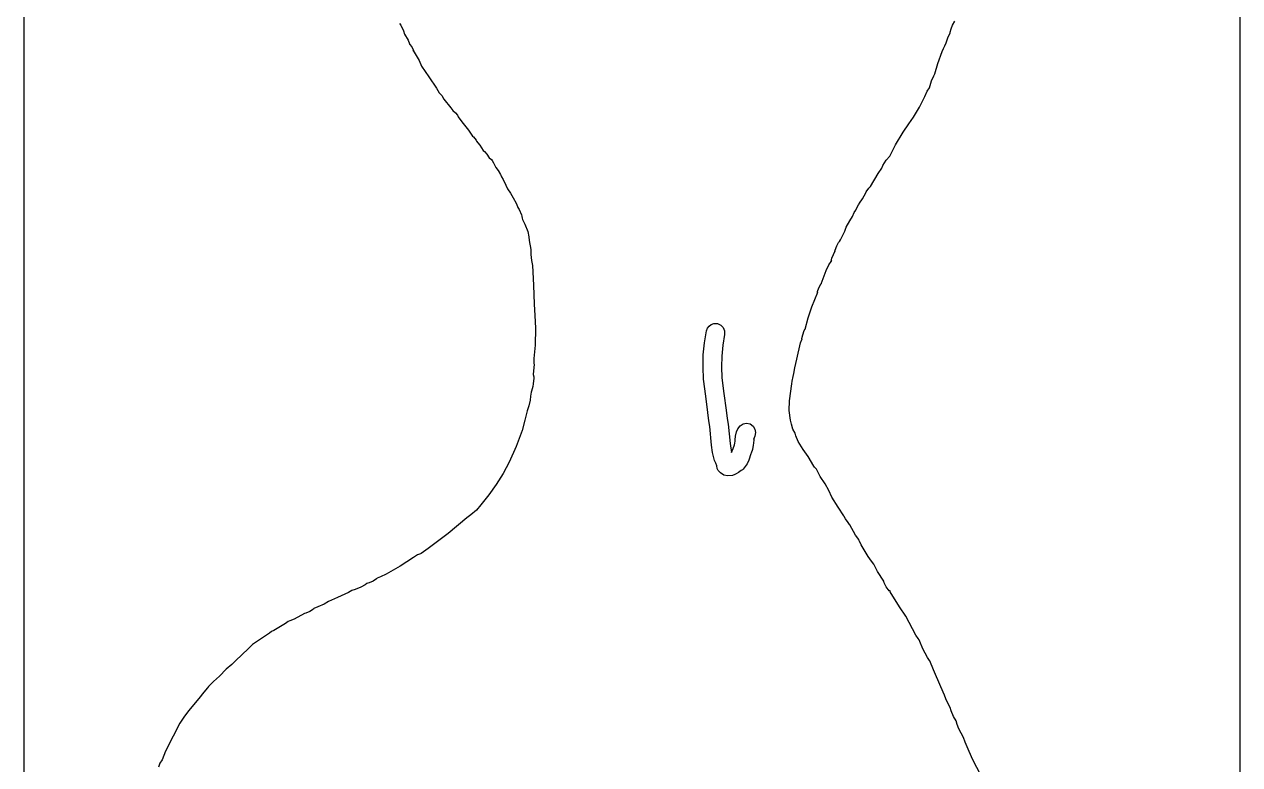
# Model space of a CAD drawing. Extents: x 2 to 598, y 1244 to 2998.
# Drawn here: x 282 to 598, y 2591 to 2783.6 of the extents above; entities that cross this region are included whole.
import ezdxf

# ---------------------------------------------------------------- set-up
doc = ezdxf.new("R2010")
doc.units = 0

msp = doc.modelspace()

# ---------------------------------------------------------------- linework, layer by layer
at = {"layer": 'Calque 1'}
for p, q in [((523.35345, 2783.37463), (523.92602, 2784.42572)), ((379.56696, 2783.835106), (379.938, 2783.389136)), ((379.938, 2783.389136), (380.631461, 2781.896786)), ((380.631461, 2781.896786), (380.88936, 2781.033206)), ((380.88936, 2781.033206), (381.76269, 2779.440026)), ((522.23013, 2780.37894), (522.72726, 2781.31429)), ((522.72726, 2781.31429), (522.73126, 2781.51272)), ((522.73126, 2781.51272), (522.96691, 2782.38709)), ((522.96691, 2782.38709), (523.35345, 2783.37463)), ((381.76269, 2779.440026), (382.12908, 2778.541886)), ((382.12908, 2778.541886), (382.17198, 2778.435436)), ((382.17198, 2778.435436), (382.73112, 2777.751756)), ((382.73112, 2777.751756), (383.181945, 2776.794036)), ((521.01935, 2777.31866), (521.37179, 2777.96979)), ((521.37179, 2777.96979), (521.69063, 2778.80695)), ((521.69063, 2778.80695), (522.23013, 2780.37894)), ((383.197072, 2776.64601), (383.12334, 2776.745616)), ((383.12334, 2776.745616), (384.62196, 2774.182976)), ((383.181945, 2776.794036), (383.197072, 2776.64601)), ((519.55019, 2773.43776), (520.67416, 2776.50838)), ((520.67416, 2776.50838), (521.01935, 2777.31866)), ((384.62196, 2774.182976), (385.25603, 2772.712266)), ((385.25603, 2772.712266), (387.136155, 2769.903767)), ((518.74921, 2770.74232), (519.55019, 2773.43776)), ((387.136155, 2769.903767), (389.18551, 2767.011846)), ((517.34619, 2767.09086), (517.86037, 2768.91814)), ((517.86037, 2768.91814), (518.48049, 2770.21677)), ((518.48049, 2770.21677), (518.74921, 2770.74232)), ((389.18551, 2767.011846), (389.88262, 2765.780906)), ((389.88262, 2765.780906), (390.52754, 2765.057436)), ((390.52754, 2765.057436), (391.06705, 2764.135016)), ((516.16125, 2764.81555), (516.78395, 2766.22632)), ((516.78395, 2766.22632), (517.34619, 2767.09086)), ((391.06705, 2764.135016), (392.93928, 2761.842646)), ((392.93928, 2761.842646), (393.37492, 2761.211676)), ((513.23172, 2759.45516), (514.729058, 2762.042689)), ((514.729058, 2762.042689), (516.16125, 2764.81555)), ((393.37492, 2761.211676), (394.12216, 2760.606026)), ((394.12216, 2760.606026), (394.602302, 2759.98813)), ((394.602302, 2759.98813), (394.79602, 2759.539426)), ((394.79602, 2759.539426), (395.73343, 2758.235116)), ((511.983768, 2757.748594), (513.23172, 2759.45516)), ((395.73343, 2758.235116), (397.53228, 2756.031116)), ((397.53228, 2756.031116), (398.50742, 2754.537666)), ((508.54208, 2752.20909), (510.53162, 2755.58614)), ((510.53162, 2755.58614), (511.983768, 2757.748594)), ((398.50742, 2754.537666), (398.75236, 2754.352666)), ((398.75236, 2754.352666), (399.500561, 2753.436)), ((399.500561, 2753.436), (399.59366, 2753.185296)), ((399.59366, 2753.185296), (399.88356, 2752.813226)), ((399.88356, 2752.813226), (400.4427, 2752.184326)), ((400.4427, 2752.184326), (401.27159, 2750.782336)), ((401.27159, 2750.782336), (401.6664, 2750.514656)), ((401.6664, 2750.514656), (402.2276, 2749.807726)), ((402.2276, 2749.807726), (402.82033, 2748.898216)), ((506.10812, 2748.22328), (507.00832, 2749.32502)), ((507.00832, 2749.32502), (507.64824, 2750.490148)), ((507.64824, 2750.490148), (508.54208, 2752.20909)), ((402.82033, 2748.898216), (403.445722, 2748.439581)), ((403.445722, 2748.439581), (403.6022, 2748.176816)), ((403.6022, 2748.176816), (403.96703, 2747.586666)), ((403.96703, 2747.586666), (404.58922, 2746.329896)), ((404.58922, 2746.329896), (405.18195, 2745.553716)), ((503.9682, 2744.79248), (504.97175, 2746.18878)), ((504.97175, 2746.18878), (505.213719, 2746.83235)), ((505.213719, 2746.83235), (506.10812, 2748.22328)), ((405.18195, 2745.553716), (405.79845, 2744.499516)), ((405.79845, 2744.499516), (405.927095, 2744.342402)), ((405.927095, 2744.342402), (406.03771, 2743.919196)), ((406.03771, 2743.919196), (406.51882, 2743.199346)), ((406.51882, 2743.199346), (407.209224, 2741.774351)), ((502.04325, 2741.43145), (503.9682, 2744.79248)), ((407.209224, 2741.774351), (407.60247, 2740.839796)), ((407.60247, 2740.839796), (408.388086, 2739.701412)), ((499.94988, 2738.1681), (500.77618, 2739.77679)), ((500.77618, 2739.77679), (500.88884, 2739.9835)), ((500.88884, 2739.9835), (501.572, 2740.99429)), ((501.572, 2740.99429), (502.02365, 2741.41855)), ((502.02365, 2741.41855), (502.04325, 2741.43145)), ((408.388086, 2739.701412), (409.47626, 2737.864786)), ((409.47626, 2737.864786), (409.476, 2737.87)), ((409.476, 2737.87), (409.5437, 2737.71393)), ((409.5437, 2737.71393), (409.9907, 2736.89796)), ((409.9907, 2736.89796), (409.991, 2736.9)), ((409.991, 2736.9), (410.3026, 2735.94296)), ((498.53653, 2736.07986), (498.9148, 2736.67879)), ((498.9148, 2736.67879), (499.35508, 2737.31596)), ((499.35508, 2737.31596), (499.7809, 2737.92626)), ((499.7809, 2737.92626), (499.949581, 2738.174275)), ((499.949581, 2738.174275), (499.94988, 2738.1681)), ((410.3026, 2735.94296), (410.657759, 2735.431488)), ((410.657759, 2735.431488), (411.24001, 2734.02111)), ((411.24001, 2734.02111), (411.339986, 2733.654345)), ((411.339986, 2733.654345), (411.33821, 2733.59943)), ((411.33821, 2733.59943), (411.42301, 2733.18757)), ((496.600728, 2732.479425), (497.29733, 2733.64331)), ((497.29733, 2733.64331), (497.74795, 2734.61845)), ((497.74795, 2734.61845), (498.16342, 2735.23547)), ((498.16342, 2735.23547), (498.53653, 2736.07986)), ((411.42301, 2733.18757), (411.49231, 2732.85477)), ((411.49231, 2732.85477), (412.130085, 2731.593699)), ((412.130085, 2731.593699), (412.88033, 2729.71129)), ((495.394386, 2730.036031), (495.71706, 2730.87139)), ((495.71706, 2730.87139), (496.600728, 2732.479425)), ((412.88033, 2729.71129), (413.150471, 2728.331622)), ((413.150471, 2728.331622), (413.23639, 2727.32694)), ((413.23639, 2727.32694), (413.72524, 2725.04595)), ((493.704518, 2726.815941), (493.99314, 2727.11658)), ((493.99314, 2727.11658), (494.17659, 2727.52844)), ((494.17659, 2727.52844), (495.41579, 2729.94948)), ((495.373093, 2729.894672), (495.394386, 2730.036031)), ((495.41579, 2729.94948), (495.373093, 2729.894672)), ((413.72524, 2725.04595), (413.70924, 2723.73078)), ((491.99946, 2722.78093), (492.82422, 2724.66815)), ((492.778458, 2724.629935), (492.78945, 2724.857236)), ((492.82422, 2724.66815), (492.778458, 2724.629935)), ((492.78945, 2724.857236), (493.21437, 2726.00915)), ((493.21437, 2726.00915), (493.704518, 2726.815941)), ((413.70924, 2723.73078), (413.70324, 2723.71268)), ((413.70324, 2723.71268), (413.82882, 2722.20218)), ((413.82882, 2722.20218), (414.0996, 2720.90407)), ((414.0996, 2720.90407), (414.420624, 2715.755788)), ((490.45123, 2719.57647), (491.211034, 2721.056498)), ((491.211034, 2721.056498), (491.74418, 2721.88641)), ((491.744, 2721.8798), (491.8582, 2722.06015)), ((491.8582, 2722.06015), (491.744, 2721.8798)), ((491.744, 2721.8798), (491.744, 2721.8798)), ((491.74418, 2721.88641), (491.99946, 2722.78093)), ((489.17689, 2716.11519), (490.45123, 2719.57647)), ((414.420624, 2715.755788), (414.52231, 2710.76517)), ((488.262683, 2714.061418), (488.57435, 2715.08424)), ((488.57435, 2715.08424), (489.058369, 2716.040085)), ((489.058369, 2716.040085), (489.179975, 2716.179945)), ((489.179975, 2716.179945), (489.17689, 2716.11519)), ((486.73208, 2710.15483), (488.29633, 2713.92514)), ((488.253705, 2713.876685), (488.262683, 2714.061418)), ((488.29633, 2713.92514), (488.253705, 2713.876685)), ((414.52231, 2710.76517), (414.71989, 2707.821246)), ((485.772876, 2707.228765), (486.73208, 2710.15483)), ((414.71989, 2707.821246), (414.88612, 2704.53455)), ((459.63232, 2704.566938), (460.05634, 2705.120172)), ((460.05634, 2705.120172), (460.621322, 2705.528413)), ((460.621322, 2705.528413), (461.29428, 2705.75959)), ((461.294, 2705.76), (461.76322, 2705.7998)), ((461.29428, 2705.75959), (461.294, 2705.76)), ((461.76322, 2705.7998), (461.7635, 2705.80048)), ((461.7635, 2705.80048), (462.23065, 2705.74778)), ((462.23065, 2705.74778), (463.104887, 2705.368229)), ((463.104887, 2705.368229), (463.743541, 2704.705876)), ((484.99317, 2704.33399), (485.772876, 2707.228765)), ((414.88612, 2704.53455), (414.78642, 2700.15704)), ((458.838772, 2700.765656), (459.38225, 2703.90078)), ((459.38225, 2703.90078), (459.63232, 2704.566938)), ((464.07654, 2702.89937), (463.59623, 2700.128056)), ((463.743541, 2704.705876), (464.087222, 2703.852373)), ((464.087222, 2703.852373), (464.07654, 2702.89937)), ((483.83355, 2700.72749), (484.20562, 2701.8251)), ((484.164014, 2701.894668), (484.37512, 2702.79972)), ((484.166749, 2701.751943), (484.164014, 2701.894668)), ((484.20562, 2701.8251), (484.166749, 2701.751943)), ((484.37512, 2702.79972), (484.78801, 2703.95365)), ((484.78801, 2703.95365), (484.99317, 2704.33399)), ((414.78642, 2700.15704), (414.47636, 2696.69678)), ((458.534607, 2697.607636), (458.838772, 2700.765656)), ((463.59623, 2700.128056), (463.326165, 2697.324224)), ((482.8889, 2696.47349), (483.83355, 2700.72749)), ((414.47636, 2696.69678), (414.51976, 2695.41056)), ((458.461252, 2694.440963), (458.534607, 2697.607636)), ((463.326165, 2697.324224), (463.260625, 2694.500889)), ((482.30496, 2694.25399), (482.8889, 2696.47349)), ((414.52276, 2695.23589), (414.32174, 2692.49807)), ((414.32174, 2692.49807), (414.45093, 2691.90018)), ((414.51976, 2695.41056), (414.52276, 2695.23589)), ((458.6102, 2691.27988), (458.461252, 2694.440963)), ((463.260625, 2694.500889), (463.39389, 2691.67107)), ((481.86364, 2692.00451), (482.11117, 2692.75537)), ((482.11117, 2692.75537), (482.30496, 2694.25399)), ((414.18321, 2689.37216), (414.01681, 2688.76083)), ((414.32584, 2690.06049), (414.18321, 2689.37216)), ((414.46123, 2691.52242), (414.32584, 2690.06049)), ((414.45093, 2691.90018), (414.46123, 2691.52242)), ((459.156405, 2686.849047), (458.6102, 2691.27988)), ((463.39389, 2691.67107), (463.908777, 2687.564142)), ((480.919936, 2685.632575), (481.57167, 2690.04959)), ((481.57167, 2690.04959), (481.619416, 2690.742118)), ((481.619416, 2690.742118), (481.86364, 2692.00451)), ((413.64061, 2686.88291), (413.53209, 2685.86954)), ((413.79719, 2687.95468), (413.64061, 2686.88291)), ((413.852085, 2688.14249), (413.79719, 2687.95468)), ((414.01681, 2688.76083), (413.852085, 2688.14249)), ((459.75484, 2682.66645), (459.156405, 2686.849047)), ((463.908777, 2687.564142), (464.52199, 2683.22611)), ((412.75436, 2683.06971), (412.150804, 2680.624719)), ((413.167041, 2684.367636), (412.75436, 2683.06971)), ((413.53209, 2685.86954), (413.167041, 2684.367636)), ((464.52199, 2683.22611), (464.72456, 2681.05415)), ((480.85706, 2683.17222), (480.919936, 2685.632575)), ((481.18927, 2680.63983), (480.85706, 2683.17222)), ((412.150804, 2680.624719), (411.40147, 2677.92532)), ((459.96154, 2680.46142), (459.75484, 2682.66645)), ((460.21321, 2678.9752), (459.96154, 2680.46142)), ((464.72456, 2681.05415), (464.97261, 2679.59532)), ((468.088045, 2679.195764), (468.867849, 2679.684)), ((468.867849, 2679.684), (469.773831, 2679.844194)), ((469.773831, 2679.844194), (470.70409, 2679.63718)), ((481.436619, 2679.587154), (481.18927, 2680.63983)), ((411.40147, 2677.92532), (409.888949, 2673.786233)), ((460.7031, 2674.09902), (460.21321, 2678.9752)), ((464.97261, 2679.59532), (465.48317, 2674.53103)), ((466.89709, 2676.51489), (467.194726, 2677.590843)), ((467.194726, 2677.590843), (467.53632, 2678.41865)), ((467.53632, 2678.41865), (468.088045, 2679.195764)), ((470.70409, 2679.63718), (471.481119, 2679.085453)), ((471.481119, 2679.085453), (471.969365, 2678.305644)), ((472.129606, 2677.39966), (471.92262, 2676.46941)), ((471.969365, 2678.305644), (472.129606, 2677.39966)), ((481.84659, 2678.31904), (481.436619, 2679.587154)), ((482.4078, 2677.25864), (481.84659, 2678.31904)), ((482.601765, 2676.528634), (482.4078, 2677.25864)), ((483.2031, 2675.10322), (482.601765, 2676.528634)), ((409.888949, 2673.786233), (408.10141, 2669.7377)), ((460.934965, 2672.203596), (460.7031, 2674.09902)), ((465.48317, 2674.53103), (465.86041, 2672.20507)), ((466.27433, 2673.27633), (466.66759, 2674.26076)), ((466.66759, 2674.26076), (466.71309, 2674.62301)), ((466.71309, 2674.62301), (466.81179, 2675.19146)), ((466.783452, 2675.554986), (466.89709, 2676.51489)), ((466.81179, 2675.19146), (466.783452, 2675.554986)), ((471.50709, 2674.09643), (471.35981, 2673.03861)), ((471.59239, 2674.64265), (471.50709, 2674.09643)), ((471.651265, 2675.517214), (471.59239, 2674.64265)), ((471.92262, 2676.46941), (471.60739, 2675.59143)), ((471.60739, 2675.59143), (471.636265, 2675.654322)), ((471.636265, 2675.654322), (471.651265, 2675.517214)), ((484.539673, 2672.991859), (483.2031, 2675.10322)), ((461.42864, 2670.16592), (460.934965, 2672.203596)), ((465.86041, 2672.20507), (466.27433, 2673.27633)), ((470.377064, 2670.258226), (469.915501, 2669.256897)), ((470.86579, 2671.87641), (470.377064, 2670.258226)), ((470.991499, 2672.026811), (470.86579, 2671.87641)), ((471.35981, 2673.03861), (470.991499, 2672.026811)), ((485.79829, 2671.18253), (484.539673, 2672.991859)), ((487.28399, 2668.68242), (485.79829, 2671.18253)), ((408.10141, 2669.7377), (406.504425, 2666.751557)), ((461.76092, 2669.41041), (461.42864, 2670.16592)), ((462.02188, 2668.72518), (461.76092, 2669.41041)), ((462.176356, 2668.061986), (462.02188, 2668.72518)), ((462.436157, 2667.562114), (462.176356, 2668.061986)), ((462.98358, 2666.92426), (462.436157, 2667.562114)), ((468.4096, 2667.50252), (467.72541, 2667.00074)), ((468.7238, 2667.75367), (468.4096, 2667.50252)), ((468.87263, 2667.87924), (468.7238, 2667.75367)), ((469.1863, 2668.19653), (468.87263, 2667.87924)), ((469.915501, 2669.256897), (469.1863, 2668.19653)), ((487.47881, 2668.43644), (487.28399, 2668.68242)), ((487.95164, 2667.88454), (487.47881, 2668.43644)), ((488.96089, 2666.00972), (487.95164, 2667.88454)), ((404.713974, 2663.919235), (402.763478, 2661.222671)), ((406.504425, 2666.751557), (404.713974, 2663.919235)), ((463.877319, 2666.358026), (462.98358, 2666.92426)), ((464.81551, 2666.12069), (463.877319, 2666.358026)), ((466.09812, 2666.25143), (464.81551, 2666.12069)), ((466.75182, 2666.48966), (466.09812, 2666.25143)), ((467.11924, 2666.67053), (466.75182, 2666.48966)), ((467.72541, 2667.00074), (467.11924, 2666.67053)), ((490.192128, 2664.03602), (488.96089, 2666.00972)), ((491.19382, 2662.32002), (490.192128, 2664.03602)), ((402.763478, 2661.222671), (400.68636, 2658.6438)), ((491.9297, 2660.62245), (491.19382, 2662.32002)), ((400.68636, 2658.6438), (399.54689, 2657.26455)), ((493.593801, 2657.997145), (491.9297, 2660.62245)), ((495.10263, 2655.73127), (493.593801, 2657.997145)), ((397.02987, 2655.23739), (392.179937, 2651.11219)), ((398.09487, 2656.033715), (397.02987, 2655.23739)), ((399.546, 2657.26), (398.09487, 2656.033715)), ((399.54689, 2657.26455), (399.546, 2657.26)), ((495.122669, 2655.618244), (495.10263, 2655.73127)), ((495.50519, 2654.93236), (495.122669, 2655.618244)), ((496.20179, 2653.99805), (495.50519, 2654.93236)), ((496.565299, 2653.494579), (496.20179, 2653.99805)), ((496.660018, 2653.365245), (496.565299, 2653.494579)), ((498.09366, 2650.75587), (496.62502, 2653.43942)), ((496.62502, 2653.43942), (496.660018, 2653.365245)), ((392.179937, 2651.11219), (387.02897, 2647.24511)), ((498.94787, 2649.58643), (498.09366, 2650.75587)), ((499.06983, 2649.28412), (498.94787, 2649.58643)), ((499.14163, 2649.12082), (499.06983, 2649.28412)), ((499.57933, 2648.24956), (499.14163, 2649.12082)), ((501.39989, 2645.17791), (499.57933, 2648.24956)), ((384.2431, 2645.61222), (383.20078, 2644.87686)), ((384.50355, 2645.66592), (384.2431, 2645.61222)), ((385.036335, 2645.859607), (384.50355, 2645.66592)), ((385.06734, 2645.91552), (385.036335, 2645.859607)), ((385.18877, 2645.99092), (385.06734, 2645.91552)), ((387.02897, 2647.24511), (385.18877, 2645.99092)), ((502.307626, 2643.917658), (501.39989, 2645.17791)), ((379.705266, 2642.675396), (376.10302, 2640.57738)), ((383.20078, 2644.87686), (379.705266, 2642.675396)), ((502.91969, 2643.14186), (502.307626, 2643.917658)), ((503.80646, 2641.28978), (502.91969, 2643.14186)), ((372.72287, 2638.79403), (371.674536, 2638.327479)), ((373.539921, 2639.331449), (372.72287, 2638.79403)), ((373.75743, 2639.57951), (373.539921, 2639.331449)), ((374.625804, 2639.888012), (373.75743, 2639.57951)), ((376.10302, 2640.57738), (374.625804, 2639.888012)), ((505.44615, 2638.71733), (503.80646, 2641.28978)), ((505.553524, 2638.318143), (505.44615, 2638.71733)), ((366.31034, 2635.78026), (363.431554, 2634.495576)), ((367.16972, 2636.34456), (366.31034, 2635.78026)), ((368.01293, 2636.581074), (367.16972, 2636.34456)), ((369.50291, 2637.17035), (368.01293, 2636.581074)), ((370.59793, 2637.77032), (369.50291, 2637.17035)), ((371.04855, 2638.1367), (370.59793, 2637.77032)), ((371.32089, 2638.25401), (371.04855, 2638.1367)), ((371.674536, 2638.327479), (371.32089, 2638.25401)), ((506.07867, 2637.2461), (505.553524, 2638.318143)), ((506.895909, 2636.236685), (506.07867, 2637.2461)), ((507.033076, 2636.190434), (506.895909, 2636.236685)), ((507.15251, 2636.01516), (506.9086, 2636.39292)), ((506.9086, 2636.39292), (507.033076, 2636.190434)), ((509.55546, 2632.05675), (507.15251, 2636.01516)), ((359.97717, 2632.8065), (358.286755, 2632.082877)), ((361.097, 2633.5), (359.97717, 2632.8065)), ((361.09774, 2633.49668), (361.097, 2633.5)), ((363.431554, 2634.495576), (361.09774, 2633.49668)), ((354.86948, 2630.36324), (352.15233, 2628.89924)), ((355.225656, 2630.444394), (354.86948, 2630.36324)), ((356.23218, 2630.88104), (355.225656, 2630.444394)), ((357.171284, 2631.508108), (356.23218, 2630.88104)), ((357.29207, 2631.67892), (357.171284, 2631.508108)), ((358.286755, 2632.082877), (357.29207, 2631.67892)), ((511.18792, 2629.68222), (509.55546, 2632.05675)), ((513.8136, 2624.66857), (511.18792, 2629.68222)), ((346.90149, 2625.96557), (346.30824, 2625.67463)), ((349.892, 2627.73497), (346.90149, 2625.96557)), ((350.61289, 2628.29566), (349.892, 2627.73497)), ((351.068619, 2628.417015), (350.61289, 2628.29566)), ((352.15233, 2628.89924), (351.068619, 2628.417015)), ((343.389159, 2623.630053), (341.37159, 2622.25624)), ((345.72946, 2625.20386), (343.389159, 2623.630053)), ((346.30824, 2625.67463), (345.72946, 2625.20386)), ((514.37739, 2623.80144), (513.8136, 2624.66857)), ((514.62957, 2623.52549), (514.37739, 2623.80144)), ((514.86935, 2623.0604), (514.62957, 2623.52549)), ((515.656249, 2621.180942), (514.86935, 2623.0604)), ((340.20215, 2621.11574), (336.97909, 2618.13298)), ((340.91736, 2621.86815), (340.20215, 2621.11574)), ((341.37159, 2622.25624), (340.91736, 2621.86815)), ((516.80308, 2618.88339), (515.656249, 2621.180942)), ((335.95797, 2617.04777), (334.47589, 2615.87833)), ((336.97909, 2618.13298), (335.95797, 2617.04777)), ((517.341851, 2618.105574), (516.80308, 2618.88339)), ((517.46558, 2618.01316), (517.341851, 2618.105574)), ((518.40144, 2615.72596), (517.46558, 2618.01316)), ((332.72509, 2614.01695), (331.184687, 2612.639448)), ((334.47589, 2615.87833), (332.72509, 2614.01695)), ((520.28452, 2611.28282), (518.40144, 2615.72596)), ((329.605946, 2611.022396), (328.68296, 2609.88335)), ((329.911391, 2611.39831), (329.605946, 2611.022396)), ((329.96764, 2611.47343), (329.911391, 2611.39831)), ((331.184687, 2612.639448), (329.96764, 2611.47343)), ((521.28136, 2609.11035), (520.28452, 2611.28282)), ((327.38847, 2608.26743), (324.694371, 2605.007976)), ((328.68296, 2609.88335), (327.38847, 2608.26743)), ((521.56765, 2608.1347), (521.28136, 2609.11035)), ((522.272518, 2606.69986), (521.56765, 2608.1347)), ((324.694371, 2605.007976), (323.477445, 2603.416223)), ((522.72624, 2605.93483), (522.272518, 2606.69986)), ((523.013673, 2605.067866), (522.72624, 2605.93483)), ((523.59182, 2603.59854), (523.013673, 2605.067866)), ((322.41047, 2601.80736), (320.73926, 2598.47578)), ((323.477445, 2603.416223), (322.41047, 2601.80736)), ((524.31167, 2602.40326), (523.59182, 2603.59854)), ((524.533874, 2601.471202), (524.31167, 2602.40326)), ((524.95401, 2600.37083), (524.533874, 2601.471202)), ((320.73926, 2598.47578), (318.7337, 2594.57886)), ((526.17667, 2598.10792), (524.95401, 2600.37083)), ((526.59938, 2596.83978), (526.17667, 2598.10792)), ((318.7337, 2594.57886), (317.81644, 2592.31233)), ((527.63911, 2594.42996), (526.59938, 2596.83978)), ((528.65766, 2592.27985), (527.63911, 2594.42996)), ((317.23198, 2591.40903), (316.849678, 2590.380836)), ((317.81644, 2592.31233), (317.23198, 2591.40903)), ((530.70146, 2588.29715), (528.65766, 2592.27985))]:
    msp.add_line(p, q, dxfattribs=at)
at = {"layer": 'Layer 1'}
for p, q in [((598, 2998), (598, 2442)), ((282, 2529.49), (282, 2928))]:
    msp.add_line(p, q, dxfattribs=at)

doc.saveas('drawing.dxf')
